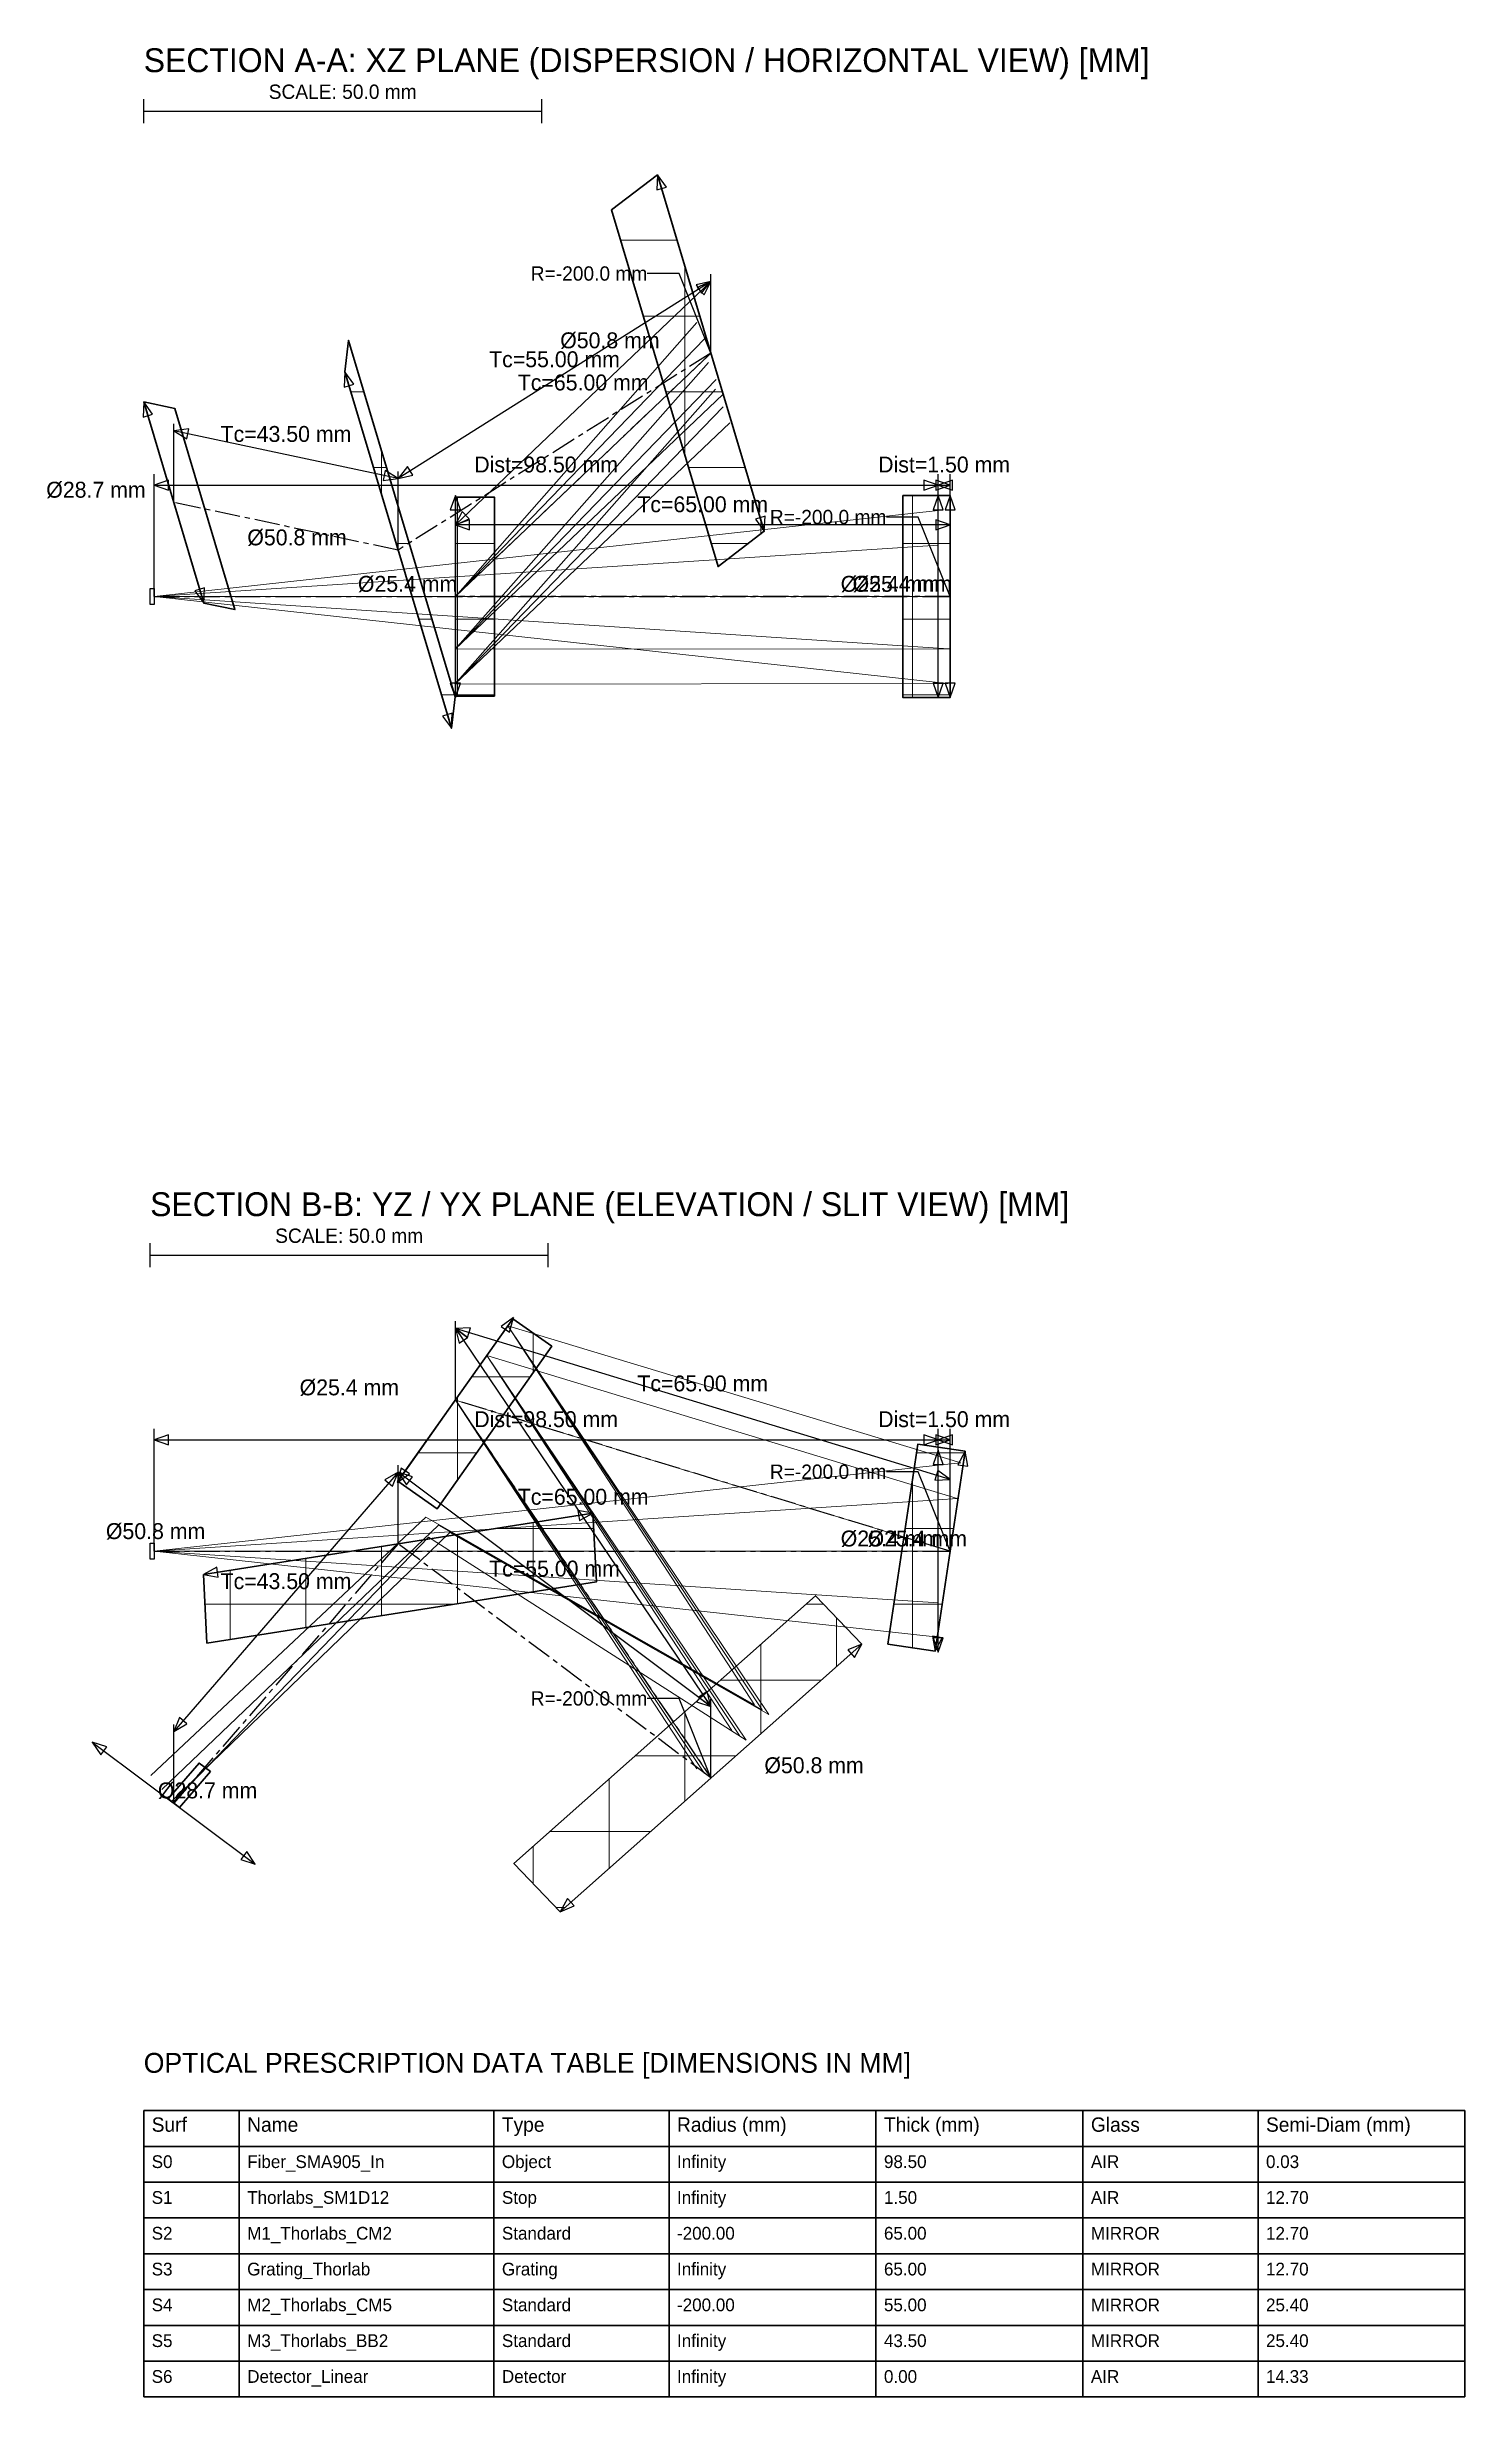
# Model space of a CAD drawing. Header units: metres. Extents: x -13 to 165, y -166 to 129.
import ezdxf
from ezdxf.enums import TextEntityAlignment as Align

# ---------------------------------------------------------------- set-up
doc = ezdxf.new("R2010")
doc.units = ezdxf.units.M
doc.linetypes.add('CENTER', pattern=[5.08, 3.175, -0.635, 0.635, -0.635])
for name, color, linetype, lineweight in [('ANNOTATIONS', 3, 'CONTINUOUS', 25), ('DIMENSIONS_LINEAR', 4, 'CONTINUOUS', 25), ('DIMENSIONS_RADIAL', 6, 'CONTINUOUS', 25), ('OPTICAL_AXIS', 1, 'CENTER', 25), ('OPTICS_COMPONENTS', 2, 'CONTINUOUS', 35), ('OPTICS_HATCH', 8, 'CONTINUOUS', 13), ('RAYS_785NM', 1, 'CONTINUOUS', 18), ('RAYS_850NM', 3, 'CONTINUOUS', 18), ('RAYS_900NM', 5, 'CONTINUOUS', 18), ('TITLE_BLOCK', 7, 'CONTINUOUS', 35)]:
    doc.layers.add(name, color=color, linetype=linetype, lineweight=lineweight)
doc.styles.add('OpenSansCondensed-Light', font='OpenSansCondensed-Light.ttf')
doc.dimstyles.new('EZDXF', dxfattribs={"dimtxt": 0.25, "dimasz": 0.175, "dimexe": 0.375, "dimexo": 0.125, "dimgap": 0.1, "dimtad": 1, "dimlfac": 100, "dimzin": 12, "dimdsep": 46, "dimtxsty": 'OpenSansCondensed-Light', "dimblk": 'ARCHTICK', "dimcen": 2.5, "dimazin": 3, "dimtfac": 0.5, "dimtmove": 2, "dimatfit": 3})

# ---------------------------------------------------------------- blocks, each defined once
blk = doc.blocks.new('_ARCHTICK')
at = {"color": 0, "linetype": 'BYBLOCK', "const_width": 0.15}
blk.add_lwpolyline([(-0.5, -0.5), (0.5, 0.5)], dxfattribs=at)

msp = doc.modelspace()

# ---------------------------------------------------------------- hatches: boundary and pattern name
at = {"layer": 'OPTICS_HATCH'}
h = msp.add_hatch(dxfattribs=at)
h.set_pattern_fill('ANSI37', scale=3, angle=45)
h.paths.add_polyline_path([(63.26, 113.02), (76.66, 68.21), (70.85, 63.78), (57.45, 108.6)])
h = msp.add_hatch(dxfattribs=at)
h.set_pattern_fill('ANSI37', scale=3, angle=45)
h.paths.add_polyline_path([(23.95, 88.25), (37.35, 43.44), (37.8, 47.39), (24.4, 92.2)])
h = msp.add_hatch(dxfattribs=at)
h.set_pattern_fill('ANSI37', scale=3, angle=45)
h.paths.add_polyline_path([(37.84, 72.5), (37.84, 47.5), (42.74, 47.5), (42.74, 72.5)])
h = msp.add_hatch(dxfattribs=at)
h.set_pattern_fill('ANSI37', scale=3, angle=45)
h.paths.add_polyline_path([(100, 72.7), (100, 47.3), (94.07, 47.3), (94.07, 72.7)])
h = msp.add_hatch(dxfattribs=at)
h.set_pattern_fill('ANSI37', scale=3, angle=45)
h.paths.add_polyline_path([(30.63, -51.21), (45.05, -30.78), (49.95, -34.24), (35.54, -54.67)])
h = msp.add_hatch(dxfattribs=at)
h.set_pattern_fill('ANSI37', scale=3, angle=45)
h.paths.add_polyline_path([(101.88, -47.44), (98.12, -72.56), (92.19, -71.67), (95.94, -46.55)])
h = msp.add_hatch(dxfattribs=at)
h.set_pattern_fill('ANSI37', scale=3, angle=45)
h.paths.add_polyline_path([(6.18, -62.91), (55.12, -55.22), (55.57, -63.85), (6.63, -71.54)])
h = msp.add_hatch(dxfattribs=at)
h.set_pattern_fill('ANSI37', scale=3, angle=45)
h.paths.add_polyline_path([(88.91, -71.68), (51, -105.31), (45.2, -99.23), (83.11, -65.6)])

# ---------------------------------------------------------------- linework, layer by layer
at = {"layer": 'ANNOTATIONS'}
for p, q in [((-1.31, 119.52), (-1.31, 122.52)), ((48.69, 119.52), (48.69, 122.52)), ((-1.31, 121.02), (48.69, 121.02)), ((-0.5, -24.28), (-0.5, -21.28)), ((-0.5, -22.78), (49.5, -22.78)), ((49.5, -24.28), (49.5, -21.28))]:
    msp.add_line(p, q, dxfattribs=at)
for points in [[(0, 61), (0, 59), (-0.5, 59), (-0.5, 61)], [(0, -59), (0, -61), (-0.5, -61), (-0.5, -59)]]:
    msp.add_lwpolyline(points, close=True, dxfattribs=at)
at = {"layer": 'DIMENSIONS_LINEAR'}
for p, q in [((76.66, 68.21), (63.26, 113.02)), ((69.96, 90.61), (69.96, 100.52)), ((69.96, 90.61), (69.96, 100.52)), ((69.96, 99.61), (30.65, 74.84)), ((37.84, 69), (69.96, 99.61)), ((37.35, 43.44), (23.95, 88.25)), ((6.25, 59.19), (-1.31, 84.47)), ((2.47, 71.83), (2.47, 81.73)), ((30.65, 74.84), (2.47, 80.83)), ((0, 60), (0, 75.4)), ((0, 74), (98.5, 74)), ((30.65, 65.84), (30.65, 75.74)), ((30.65, 65.84), (30.65, 75.74)), ((98.5, 60), (98.5, 75.4)), ((98.5, 60), (98.5, 75.4)), ((98.5, 74), (100, 74)), ((100, 60), (100, 75.4)), ((37.84, 47.3), (37.84, 72.7)), ((98.5, 47.3), (98.5, 72.7)), ((100, 47.3), (100, 72.7)), ((37.84, 60), (37.84, 69.9)), ((37.84, 60), (37.84, 69.9)), ((100, 69), (37.84, 69)), ((100, 60), (100, 69.9)), ((45.16, -30.62), (30.52, -51.37)), ((37.84, -41), (37.84, -31.1)), ((37.84, -41), (37.84, -31.1)), ((100, -51), (37.84, -32)), ((37.84, -32), (69.96, -79.5)), ((0, -60), (0, -44.6)), ((0, -46), (98.5, -46)), ((98.5, -60), (98.5, -44.6)), ((98.5, -60), (98.5, -44.6)), ((98.5, -46), (100, -46)), ((100, -60), (100, -44.6)), ((30.65, -50.07), (2.47, -82.66)), ((30.65, -59.07), (30.65, -49.17)), ((30.65, -59.07), (30.65, -49.17)), ((69.96, -79.5), (30.65, -50.07)), ((98.12, -72.56), (101.88, -47.44)), ((98.5, -72.7), (98.5, -47.3)), ((100, -60), (100, -50.1)), ((55.12, -55.22), (6.18, -62.91)), ((51, -105.31), (88.91, -71.68)), ((69.96, -88.5), (69.96, -78.6)), ((69.96, -88.5), (69.96, -78.6)), ((2.47, -91.66), (2.47, -81.76)), ((-7.77, -83.99), (12.71, -99.33))]:
    msp.add_line(p, q, dxfattribs=at)
for points in [[(63.26, 113.02), (63.17, 111.12), (64.37, 111.48)], [(69.96, 99.61), (68.1, 99.19), (68.77, 98.12)], [(69.96, 99.61), (68.22, 98.83), (69.09, 97.92)], [(23.95, 88.25), (23.86, 86.34), (25.07, 86.7)], [(-1.31, 84.47), (-1.4, 82.57), (-0.19, 82.93)], [(2.47, 80.83), (4.1, 79.84), (4.36, 81.07)], [(0, 74), (1.8, 73.37), (1.8, 74.63)], [(30.65, 74.84), (29.02, 75.83), (28.76, 74.6)], [(30.65, 74.84), (32.51, 75.27), (31.83, 76.33)], [(98.5, 74), (96.7, 74.63), (96.7, 73.37)], [(100, 74), (98.2, 74.63), (98.2, 73.37)], [(98.5, 74), (100.3, 73.37), (100.3, 74.63)], [(37.84, 72.7), (37.21, 70.9), (38.47, 70.9)], [(98.5, 72.7), (97.87, 70.9), (99.13, 70.9)], [(100, 72.7), (99.37, 70.9), (100.63, 70.9)], [(37.84, 69), (39.58, 69.79), (38.71, 70.7)], [(37.84, 69), (39.64, 68.37), (39.64, 69.63)], [(76.66, 68.21), (76.75, 70.11), (75.54, 69.75)], [(100, 69), (98.2, 69.63), (98.2, 68.37)], [(6.25, 59.19), (6.34, 61.1), (5.13, 60.74)], [(37.84, 47.3), (38.47, 49.1), (37.21, 49.1)], [(98.5, 47.3), (99.13, 49.1), (97.87, 49.1)], [(100, 47.3), (100.63, 49.1), (99.37, 49.1)], [(37.35, 43.44), (37.44, 45.34), (36.23, 44.98)], [(37.84, -32), (39.38, -33.12), (39.75, -31.92)], [(37.84, -32), (38.33, -33.84), (39.37, -33.13)], [(45.16, -30.62), (43.61, -31.73), (44.64, -32.45)], [(0, -46), (1.8, -46.63), (1.8, -45.37)], [(98.5, -46), (96.7, -45.37), (96.7, -46.63)], [(100, -46), (98.2, -45.37), (98.2, -46.63)], [(98.5, -46), (100.3, -46.63), (100.3, -45.37)], [(30.65, -50.07), (28.99, -51.02), (29.95, -51.84)], [(30.52, -51.37), (32.07, -50.27), (31.04, -49.54)], [(30.65, -50.07), (31.71, -51.65), (32.47, -50.64)], [(98.5, -47.3), (97.87, -49.1), (99.13, -49.1)], [(100, -51), (98.46, -49.87), (98.09, -51.08)], [(101.88, -47.44), (100.99, -49.13), (102.23, -49.31)], [(55.12, -55.22), (53.24, -54.88), (53.44, -56.12)], [(6.18, -62.91), (8.05, -63.26), (7.86, -62.01)], [(98.12, -72.56), (99.01, -70.87), (97.77, -70.69)], [(88.91, -71.68), (87.15, -72.41), (87.98, -73.35)], [(98.5, -72.7), (99.13, -70.9), (97.87, -70.9)], [(69.96, -79.5), (68.89, -77.91), (68.14, -78.92)], [(69.96, -79.5), (69.47, -77.65), (68.43, -78.36)], [(2.47, -82.66), (4.12, -81.71), (3.17, -80.89)], [(-7.77, -83.99), (-6.71, -85.58), (-5.95, -84.57)], [(12.71, -99.33), (11.65, -97.75), (10.89, -98.75)], [(51, -105.31), (52.77, -104.59), (51.93, -103.64)]]:
    msp.add_lwpolyline(points, close=True, dxfattribs=at)
at = {"layer": 'OPTICAL_AXIS'}
for p, q in [((69.96, 90.61), (30.65, 65.84)), ((37.84, 60), (69.96, 90.61)), ((30.65, 65.84), (2.47, 71.83)), ((0, 60), (98.5, 60)), ((100, 60), (37.84, 60)), ((98.5, 60), (100, 60)), ((100, -60), (37.84, -41)), ((37.84, -41), (69.96, -88.5)), ((30.65, -59.07), (2.47, -91.66)), ((69.96, -88.5), (30.65, -59.07)), ((0, -60), (98.5, -60)), ((98.5, -60), (100, -60))]:
    msp.add_line(p, q, dxfattribs=at)
at = {"layer": 'OPTICS_COMPONENTS'}
for points in [[(63.26, 113.02), (76.66, 68.21), (70.85, 63.78), (57.45, 108.6)], [(23.95, 88.25), (37.35, 43.44), (37.8, 47.39), (24.4, 92.2)], [(-1.31, 84.47), (6.25, 59.19), (10.14, 58.36), (2.58, 83.65)], [(37.84, 72.5), (37.84, 47.5), (42.74, 47.5), (42.74, 72.5)], [(100, 72.7), (100, 47.3), (94.07, 47.3), (94.07, 72.7)], [(30.63, -51.21), (45.05, -30.78), (49.95, -34.24), (35.54, -54.67)], [(101.88, -47.44), (98.12, -72.56), (92.19, -71.67), (95.94, -46.55)], [(6.18, -62.91), (55.12, -55.22), (55.57, -63.85), (6.63, -71.54)], [(88.91, -71.68), (51, -105.31), (45.2, -99.23), (83.11, -65.6)], [(3.18, -92.2), (1.76, -91.13), (5.64, -86.63), (7.07, -87.7)]]:
    msp.add_lwpolyline(points, close=True, dxfattribs=at)
at = {"layer": 'RAYS_785NM'}
for p, q in [((37.84, 60), (69.96, 90.61)), ((37.81, 53.39), (71.44, 85.38)), ((37.77, 49.01), (72.32, 81.86)), ((0, 60), (98.5, 70.8)), ((0, 60), (98.5, 66.48)), ((0, 60), (98.5, 49.2)), ((0, 60), (98.5, 53.52)), ((0, 60), (98.5, 60)), ((100, 60), (37.84, 60)), ((98.5, 60), (100, 60)), ((99.89, 53.43), (37.81, 53.39)), ((98.5, 53.52), (99.89, 53.43)), ((99.7, 49.07), (37.77, 49.01)), ((98.5, 49.2), (99.7, 49.07)), ((101.34, -48.89), (44.42, -31.66)), ((44.42, -31.66), (77.23, -80.51)), ((100.88, -53.37), (41.8, -35.39)), ((41.8, -35.39), (74.38, -83.73)), ((100, -60), (37.84, -41)), ((37.84, -41), (69.96, -88.5)), ((0, -60), (98.5, -49.2)), ((98.5, -49.2), (101.34, -48.89)), ((0, -60), (98.5, -53.52)), ((98.5, -53.52), (100.88, -53.37)), ((37.13, -57.64), (2.19, -91.44)), ((34.45, -58.23), (2.36, -91.57)), ((74.38, -83.73), (34.45, -58.23)), ((77.23, -80.51), (37.13, -57.64)), ((0, -60), (98.5, -70.8)), ((0, -60), (98.5, -66.48)), ((0, -60), (98.5, -60)), ((98.5, -60), (100, -60))]:
    msp.add_line(p, q, dxfattribs=at)
at = {"layer": 'RAYS_850NM'}
for p, q in [((37.84, 60), (69.14, 92.41)), ((37.81, 53.39), (70.61, 87.28)), ((37.77, 49.01), (71.5, 83.84)), ((0, 60), (98.5, 70.8)), ((0, 60), (98.5, 66.48)), ((0, 60), (98.5, 49.2)), ((0, 60), (98.5, 53.52)), ((0, 60), (98.5, 60)), ((100, 60), (37.84, 60)), ((98.5, 60), (100, 60)), ((99.89, 53.43), (37.81, 53.39)), ((98.5, 53.52), (99.89, 53.43)), ((99.7, 49.07), (37.77, 49.01)), ((98.5, 49.2), (99.7, 49.07)), ((101.34, -48.89), (44.42, -31.66)), ((44.42, -31.66), (76.39, -79.95)), ((100.88, -53.37), (41.8, -35.39)), ((41.8, -35.39), (73.56, -83.18)), ((100, -60), (37.84, -41)), ((37.84, -41), (69.14, -87.95)), ((0, -60), (98.5, -49.2)), ((98.5, -49.2), (101.34, -48.89)), ((0, -60), (98.5, -53.52)), ((98.5, -53.52), (100.88, -53.37)), ((35.74, -56.73), (0.97, -89.93)), ((76.39, -79.95), (35.74, -56.73)), ((0, -60), (98.5, -70.8)), ((0, -60), (98.5, -66.48)), ((0, -60), (98.5, -60)), ((98.5, -60), (100, -60))]:
    msp.add_line(p, q, dxfattribs=at)
at = {"layer": 'RAYS_900NM'}
for p, q in [((37.84, 60), (68.19, 94.44)), ((37.81, 53.39), (69.65, 89.44)), ((37.77, 49.01), (70.53, 86.09)), ((0, 60), (98.5, 70.8)), ((0, 60), (98.5, 66.48)), ((0, 60), (98.5, 49.2)), ((0, 60), (98.5, 53.52)), ((0, 60), (98.5, 60)), ((100, 60), (37.84, 60)), ((98.5, 60), (100, 60)), ((99.89, 53.43), (37.81, 53.39)), ((98.5, 53.52), (99.89, 53.43)), ((99.7, 49.07), (37.77, 49.01)), ((98.5, 49.2), (99.7, 49.07)), ((101.34, -48.89), (44.42, -31.66)), ((44.42, -31.66), (75.41, -79.32)), ((100.88, -53.37), (41.8, -35.39)), ((41.8, -35.39), (72.58, -82.55)), ((100, -60), (37.84, -41)), ((37.84, -41), (68.19, -87.33)), ((0, -60), (98.5, -49.2)), ((98.5, -49.2), (101.34, -48.89)), ((34.13, -55.7), (-0.42, -88.2)), ((0, -60), (98.5, -53.52)), ((75.41, -79.32), (34.13, -55.7)), ((98.5, -53.52), (100.88, -53.37)), ((0, -60), (98.5, -70.8)), ((0, -60), (98.5, -66.48)), ((0, -60), (98.5, -60)), ((98.5, -60), (100, -60))]:
    msp.add_line(p, q, dxfattribs=at)
at = {"layer": 'TITLE_BLOCK'}
for p, q in [((-1.31, -130.31), (164.69, -130.31)), ((-1.31, -130.31), (-1.31, -166.31)), ((10.69, -130.31), (10.69, -166.31)), ((42.69, -130.31), (42.69, -166.31)), ((64.69, -130.31), (64.69, -166.31)), ((90.69, -130.31), (90.69, -166.31)), ((116.69, -130.31), (116.69, -166.31)), ((138.69, -130.31), (138.69, -166.31)), ((164.69, -130.31), (164.69, -166.31)), ((-1.31, -134.81), (164.69, -134.81)), ((-1.31, -139.31), (164.69, -139.31)), ((-1.31, -143.81), (164.69, -143.81)), ((-1.31, -148.31), (164.69, -148.31)), ((-1.31, -152.81), (164.69, -152.81)), ((-1.31, -157.31), (164.69, -157.31)), ((-1.31, -161.81), (164.69, -161.81)), ((-1.31, -166.31), (164.69, -166.31))]:
    msp.add_line(p, q, dxfattribs=at)

# ---------------------------------------------------------------- texts
at = {"layer": 'ANNOTATIONS'}
for s, p in [('SECTION A-A: XZ PLANE (DISPERSION / HORIZONTAL VIEW) [MM]', (-1.31, 125.02)), ('SECTION B-B: YZ / YX PLANE (ELEVATION / SLIT VIEW) [MM]', (-0.5, -18.78))]:
    msp.add_text(s, height=3, dxfattribs=at).set_placement(p, align=Align.BOTTOM_LEFT)
for p in [(23.69, 122.02), (24.5, -21.78)]:
    msp.add_text('SCALE: 50.0 mm', height=1.8, dxfattribs=at).set_placement(p, align=Align.BOTTOM_CENTER)
at = {"layer": 'DIMENSIONS_LINEAR'}
for s, p in [('%%c50.8 mm', (57.26, 90.61)), ('Tc=55.00 mm', (50.3, 88.23)), ('Tc=65.00 mm', (53.9, 85.31)), ('Tc=43.50 mm', (16.56, 78.84)), ('Dist=98.50 mm', (49.25, 75)), ('Dist=1.50 mm', (99.25, 75)), ('%%c28.7 mm', (-7.31, 71.83)), ('Tc=65.00 mm', (68.92, 70)), ('%%c50.8 mm', (17.95, 65.84)), ('%%c25.4 mm', (31.84, 60)), ('%%c25.4 mm', (92.5, 60)), ('%%c25.4 mm', (94, 60)), ('%%c25.4 mm', (24.52, -41)), ('Tc=65.00 mm', (68.92, -40.5)), ('Dist=98.50 mm', (49.25, -45)), ('Dist=1.50 mm', (99.25, -45)), ('Tc=65.00 mm', (53.9, -54.75)), ('%%c50.8 mm', (0.18, -59.07)), ('%%c25.4 mm', (92.5, -60)), ('%%c25.4 mm', (95.88, -60)), ('Tc=55.00 mm', (50.3, -63.78)), ('Tc=43.50 mm', (16.56, -65.36)), ('%%c50.8 mm', (82.91, -88.5)), ('%%c28.7 mm', (6.71, -91.66))]:
    msp.add_text(s, height=2, dxfattribs=at).set_placement(p, align=Align.BOTTOM_CENTER)
at = {"layer": 'DIMENSIONS_RADIAL'}
for p in [(61.96, 100.61), (92, 70), (92, -50), (61.96, -78.5)]:
    msp.add_text('R=-200.0 mm', height=1.8, dxfattribs=at).set_placement(p, align=Align.MIDDLE_RIGHT)
at = {"layer": 'TITLE_BLOCK'}
for s, height, p in [('OPTICAL PRESCRIPTION DATA TABLE [DIMENSIONS IN MM]', 2.5, (-1.31, -126.31)), ('Surf', 1.8, (-0.31, -133.51)), ('Name', 1.8, (11.69, -133.51)), ('Type', 1.8, (43.69, -133.51)), ('Radius (mm)', 1.8, (65.69, -133.51)), ('Thick (mm)', 1.8, (91.69, -133.51)), ('Glass', 1.8, (117.69, -133.51)), ('Semi-Diam (mm)', 1.8, (139.69, -133.51)), ('Fiber_SMA905_In', 1.6, (11.69, -138.01)), ('Object', 1.6, (43.69, -138.01)), ('Infinity', 1.6, (65.69, -138.01)), ('S0', 1.6, (-0.31, -138.01)), ('98.50', 1.6, (91.69, -138.01)), ('AIR', 1.6, (117.69, -138.01)), ('0.03', 1.6, (139.69, -138.01)), ('S1', 1.6, (-0.31, -142.51)), ('Thorlabs_SM1D12', 1.6, (11.69, -142.51)), ('Stop', 1.6, (43.69, -142.51)), ('Infinity', 1.6, (65.69, -142.51)), ('1.50', 1.6, (91.69, -142.51)), ('AIR', 1.6, (117.69, -142.51)), ('12.70', 1.6, (139.69, -142.51)), ('S2', 1.6, (-0.31, -147.01)), ('M1_Thorlabs_CM2', 1.6, (11.69, -147.01)), ('Standard', 1.6, (43.69, -147.01)), ('-200.00', 1.6, (65.69, -147.01)), ('65.00', 1.6, (91.69, -147.01)), ('MIRROR', 1.6, (117.69, -147.01)), ('12.70', 1.6, (139.69, -147.01)), ('S3', 1.6, (-0.31, -151.51)), ('Grating_Thorlab', 1.6, (11.69, -151.51)), ('Grating', 1.6, (43.69, -151.51)), ('Infinity', 1.6, (65.69, -151.51)), ('65.00', 1.6, (91.69, -151.51)), ('MIRROR', 1.6, (117.69, -151.51)), ('12.70', 1.6, (139.69, -151.51)), ('S4', 1.6, (-0.31, -156.01)), ('M2_Thorlabs_CM5', 1.6, (11.69, -156.01)), ('Standard', 1.6, (43.69, -156.01)), ('-200.00', 1.6, (65.69, -156.01)), ('55.00', 1.6, (91.69, -156.01)), ('MIRROR', 1.6, (117.69, -156.01)), ('25.40', 1.6, (139.69, -156.01)), ('S5', 1.6, (-0.31, -160.51)), ('M3_Thorlabs_BB2', 1.6, (11.69, -160.51)), ('Standard', 1.6, (43.69, -160.51)), ('Infinity', 1.6, (65.69, -160.51)), ('43.50', 1.6, (91.69, -160.51)), ('MIRROR', 1.6, (117.69, -160.51)), ('25.40', 1.6, (139.69, -160.51)), ('S6', 1.6, (-0.31, -165.01)), ('Detector_Linear', 1.6, (11.69, -165.01)), ('Detector', 1.6, (43.69, -165.01)), ('Infinity', 1.6, (65.69, -165.01)), ('0.00', 1.6, (91.69, -165.01)), ('AIR', 1.6, (117.69, -165.01)), ('14.33', 1.6, (139.69, -165.01))]:
    msp.add_text(s, height=height, dxfattribs=at).set_placement(p, align=Align.BOTTOM_LEFT)

# ---------------------------------------------------------------- leaders
at = {"layer": 'DIMENSIONS_RADIAL'}
for points in [[(69.96, 90.61), (65.96, 100.61), (61.96, 100.61)], [(100, 60), (96, 70), (92, 70)], [(100, -60), (96, -50), (92, -50)], [(69.96, -88.5), (65.96, -78.5), (61.96, -78.5)]]:
    msp.add_leader(points, dimstyle='EZDXF', dxfattribs=at)

doc.saveas('drawing.dxf')
